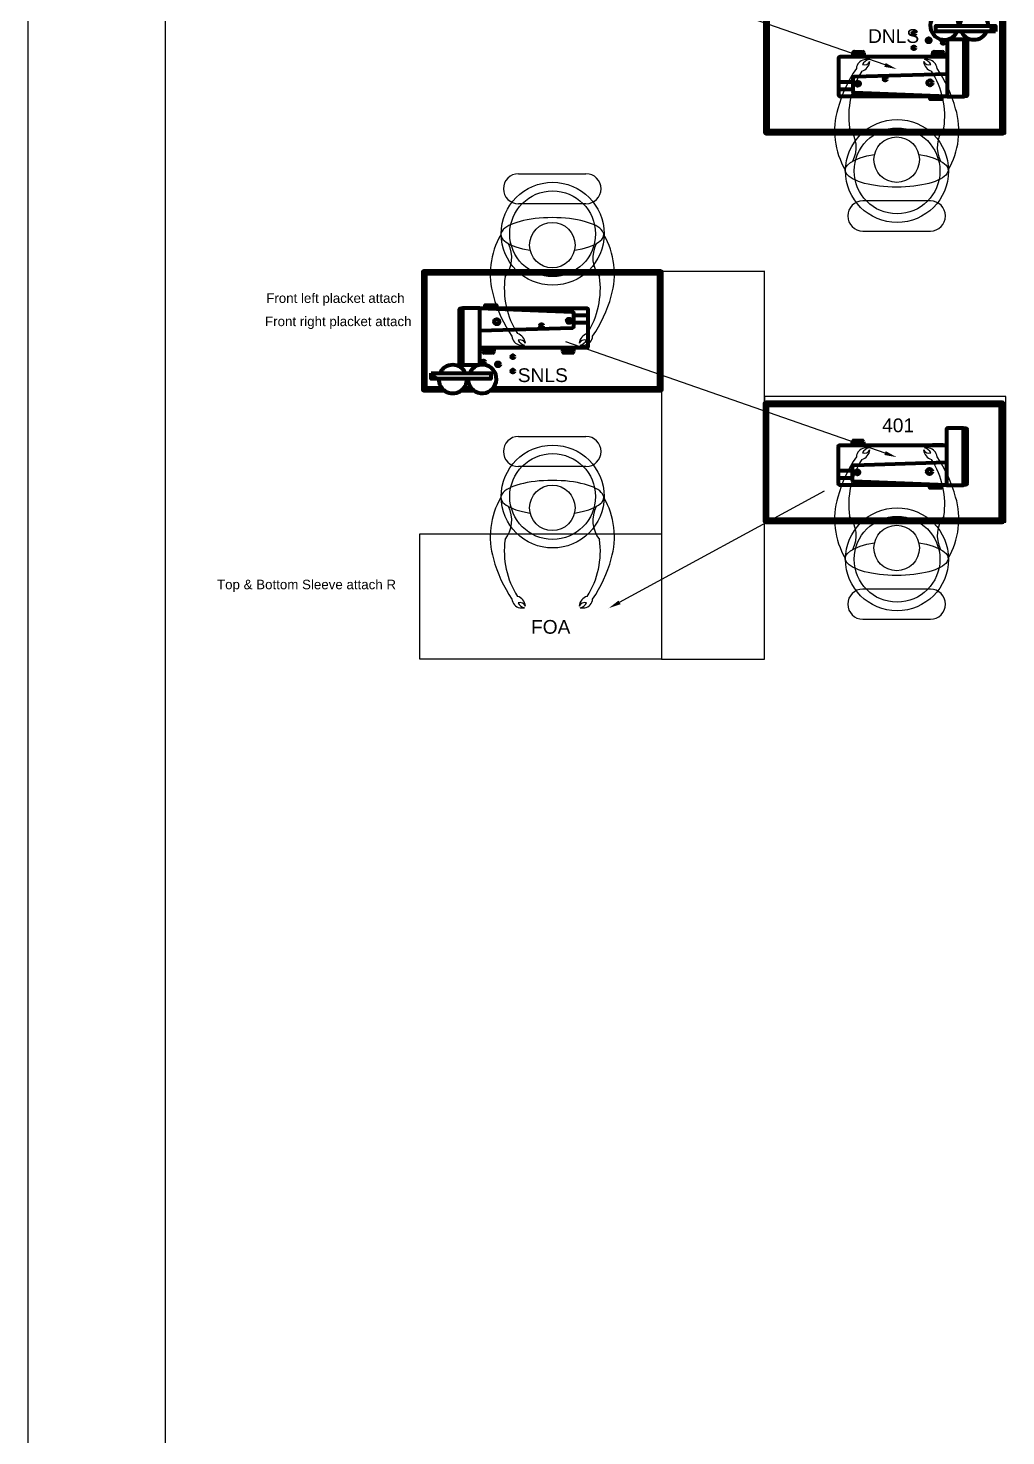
# Model space of a CAD drawing. Header units: feet. Extents: x 200 to 992, y 45 to 257.
# Drawn here: x 241.32 to 255.57, y 179.96 to 200.48 of the extents above; entities that cross this region are included whole.
import ezdxf

# ---------------------------------------------------------------- set-up
doc = ezdxf.new("R2010")
doc.units = ezdxf.units.FT
doc.header["$MEASUREMENT"] = 0
for name, color, linetype in [('401', 157, 'Continuous'), ('beampillar', 80, 'Continuous'), ('machines', 21, 'Continuous'), ('prep side', 220, 'Continuous'), ('shank', 77, 'Continuous')]:
    doc.layers.add(name, color=color, linetype=linetype)
doc.styles.get("Standard").update_dxf_attribs({"font": 'arial.ttf'})

# ---------------------------------------------------------------- blocks, each defined once
blk = doc.blocks.new('Arrow')
at = {"linetype": 'ByBlock', "lineweight": -2}
blk.add_lwpolyline([(19.992, 74.917), (15.339, 76.537)], dxfattribs=at)
blk.add_solid([(20.002, 74.945), (20.162, 74.858), (19.982, 74.889)])
blk = doc.blocks.new('arrow 2')
at = {"linetype": 'ByBlock', "lineweight": -2}
blk.add_lwpolyline([(16.121, 72.812), (19.11, 74.436)], dxfattribs=at)
blk.add_solid([(16.136, 72.785), (15.963, 72.726), (16.107, 72.838)])
blk = doc.blocks.new('snls block')
at = {"layer": 'machines', "linetype": 'ByBlock', "lineweight": 100}
for p, q in [((54.586, 84.152), (54.586, 84.133)), ((54.586, 84.152), (54.605, 84.152)), ((54.607, 84.133), (54.605, 84.152)), ((54.888, 84.077), (54.681, 84.077)), ((54.889, 83.97), (54.681, 83.97)), ((53.361, 83.553), (53.361, 83.605)), ((53.361, 83.605), (53.517, 83.605)), ((53.378, 83.57), (53.378, 83.605)), ((53.497, 83.533), (53.382, 83.533)), ((53.48, 83.549), (53.398, 83.549)), ((53.501, 83.605), (53.501, 83.57)), ((53.517, 83.605), (53.517, 83.553)), ((54.524, 83.553), (54.524, 83.605)), ((54.524, 83.605), (54.681, 83.605)), ((54.541, 83.57), (54.541, 83.605)), ((54.66, 83.533), (54.545, 83.533)), ((54.643, 83.549), (54.562, 83.549)), ((54.664, 83.605), (54.664, 83.57)), ((54.681, 83.605), (54.681, 83.553))]:
    blk.add_line(p, q, dxfattribs=at)
for points in [[(53.469, 82.981), (55.947, 82.981, 0.414214), (55.968, 83.002), (55.968, 84.703, 0.414214), (55.947, 84.724), (52.502, 84.724, 0.414214), (52.482, 84.703), (52.482, 83.002, 0.414214), (52.502, 82.981), (52.798, 82.981)], [(53.513, 83.023), (55.905, 83.023, 0.414214), (55.926, 83.043), (55.926, 84.662, 0.414214), (55.905, 84.683), (52.544, 84.683, 0.414214), (52.523, 84.662), (52.523, 83.043, 0.414214), (52.544, 83.023), (52.755, 83.023)]]:
    blk.add_lwpolyline(points, format="xyb", dxfattribs=at)
for points in [[(53.063, 83.355), (53.037, 83.355, -0.414214), (53.016, 83.375), (53.016, 84.161, -0.414214), (53.037, 84.182), (53.063, 84.182)], [(53.312, 84.185), (53.063, 84.185), (53.063, 83.355), (53.291, 83.355, 0.414214), (53.312, 83.375)], [(53.312, 84.185), (54.661, 84.131, -0.402601), (54.681, 84.11), (54.681, 83.914, -0.405445), (54.661, 83.893), (53.312, 83.853)], [(53.312, 84.185), (54.868, 84.185, -0.414214), (54.889, 84.164), (54.889, 83.624, -0.414214), (54.868, 83.604), (53.312, 83.604)]]:
    blk.add_lwpolyline(points, format="xyb", close=True, dxfattribs=at)
for points in [[(53.557, 84.185), (53.392, 84.185), (53.392, 84.225), (53.557, 84.225)], [(53.505, 84.185), (53.404, 84.185), (53.404, 84.222), (53.505, 84.222)], [(52.603, 83.237), (53.474, 83.237), (53.474, 83.154), (52.603, 83.154)], [(52.603, 83.237), (53.474, 83.237), (53.474, 83.154), (52.603, 83.154)]]:
    blk.add_lwpolyline(points, close=True, dxfattribs=at)
for points in [[(53.042, 82.981), (53.23, 82.981)], [(53.085, 83.023), (53.186, 83.023)]]:
    blk.add_lwpolyline(points, dxfattribs=at)
for centre, radius in [((53.56, 83.986), 0.0369), ((54.212, 83.931), 0.0196), ((54.613, 83.999), 0.0303), ((53.366, 83.399), 0.0206), ((53.58, 83.365), 0.0285), ((53.796, 83.476), 0.0206), ((52.644, 83.202), 0.0219), ((52.644, 83.202), 0.0219), ((53.796, 83.267), 0.0206)]:
    blk.add_circle(centre, radius, dxfattribs=at)
for centre, radius, start, end in [((53.382, 83.553), 0.0208, 180, 270), ((53.398, 83.57), 0.0208, 180, 270), ((53.48, 83.57), 0.0208, 270, 0), ((53.497, 83.553), 0.0208, 270, 0), ((54.545, 83.553), 0.0208, 180, 270), ((54.562, 83.57), 0.0208, 180, 270), ((54.643, 83.57), 0.0208, 270, 0), ((54.66, 83.553), 0.0208, 270, 0), ((52.92, 83.149), 0.207, 25.1747, 154.8253), ((53.35, 83.151), 0.207, 179.1324, 155.4718), ((52.92, 83.149), 0.207, 178.5457, 1.4543)]:
    blk.add_arc(centre, radius, start, end, dxfattribs=at)
blk = doc.blocks.new('sewing line')
for p, q in [((-157.5673, 17.10604), (-157.5673, 11.44597)), ((-157.5673, 17.10456), (-156.0673, 17.10456)), ((-156.0673, 11.44597), (-156.0673, 17.10604)), ((-157.5673, 11.44597), (-156.0673, 11.44597))]:
    blk.add_line(p, q)
for points in [[(-152.54667, 20.93604), (-156.0673, 20.93604), (-156.0673, 19.10597), (-152.54667, 19.10597)], [(-152.54667, 15.27597), (-156.0673, 15.27597), (-156.0673, 13.4459), (-152.54667, 13.4459)], [(-157.5673, 11.44597), (-161.08794, 11.44597), (-161.08794, 13.27604), (-157.5673, 13.27604)]]:
    blk.add_lwpolyline(points, close=True)
for points in [[(-159.65176, 18.52398), (-158.66746, 18.52398)], [(-158.66746, 18.08465), (-159.65176, 18.08465)], [(-153.64682, 18.12736), (-154.63112, 18.12736)], [(-154.63112, 17.68803), (-153.64682, 17.68803)], [(-159.65176, 14.69398), (-158.66746, 14.69398)], [(-158.66746, 14.25465), (-159.65176, 14.25465)], [(-153.64682, 12.46728), (-154.63112, 12.46728)], [(-154.63112, 12.02953), (-153.64682, 12.02953)]]:
    blk.add_lwpolyline(points)
for centre, radius in [((-154.13282, 18.56361), 0.75), ((-154.13282, 18.56361), 0.625), ((-154.1377, 18.7288), 0.3314), ((-159.15346, 17.6484), 0.75), ((-159.15346, 17.6484), 0.625), ((-159.15834, 17.48321), 0.3314), ((-159.15346, 13.8184), 0.75), ((-159.15346, 13.8184), 0.625), ((-159.15834, 13.65321), 0.3314), ((-154.13282, 12.90354), 0.75), ((-154.13282, 12.90354), 0.625), ((-154.1377, 13.06873), 0.3314)]:
    blk.add_circle(centre, radius)
for centre, radius, start, end in [((-154.5856, 20.0467), 0.14081, 100.122504, 175.609876), ((-154.68995, 20.1735), 0.16061, 285.828882, 355.212594), ((-154.50654, 20.04566), 0.1464, 104.680297, 152.481191), ((-154.61033, 20.19857), 0.08916, 253.018909, 334.439991), ((-154.5559, 19.46855), 0.71883, 89.022524, 94.34402), ((-153.66507, 20.19857), 0.08916, 205.560009, 286.981091), ((-153.58545, 20.1735), 0.16061, 184.787406, 254.171118), ((-153.7195, 19.46855), 0.71883, 85.65598, 90.977476), ((-153.76887, 20.04566), 0.1464, 27.518809, 75.319703), ((-153.6898, 20.0467), 0.14081, 4.390124, 79.877496), ((-153.13609, 18.9674), 1.92771, 145.564527, 164.848863), ((-153.60663, 19.35915), 1.23125, 147.594752, 187.866058), ((-154.66878, 19.35915), 1.23125, 352.133942, 32.405248), ((-155.13931, 18.9674), 1.92771, 15.151137, 34.435473), ((-153.91419, 19.15061), 1.12909, 163.502483, 210.433937), ((-154.36122, 19.15061), 1.12909, 329.566063, 16.497517), ((-155.16903, 18.91318), 0.44097, 332.367472, 38.991579), ((-153.10637, 18.91318), 0.44097, 141.008421, 207.632528), ((-159.65176, 18.30432), 0.21966, 90, 270), ((-158.66746, 18.30432), 0.21966, 270, 90), ((-154.63112, 17.90769), 0.21966, 90, 270), ((-153.64682, 17.90769), 0.21966, 270, 90), ((-158.93482, 17.0614), 1.12909, 149.566063, 196.497517), ((-160.18967, 17.29883), 0.44097, 321.008421, 27.632528), ((-158.12701, 17.29883), 0.44097, 152.367472, 218.991579), ((-159.38185, 17.0614), 1.12909, 343.502483, 30.433937), ((-158.62726, 16.85286), 1.23125, 172.133942, 212.405248), ((-159.68941, 16.85286), 1.23125, 327.594752, 7.866058), ((-158.15673, 17.24461), 1.92771, 195.151137, 214.435473), ((-160.15995, 17.24461), 1.92771, 325.564527, 344.848863), ((-159.60623, 16.16531), 0.14081, 184.390124, 259.877496), ((-159.71059, 16.03851), 0.16061, 4.787406, 74.171118), ((-159.63097, 16.01344), 0.08916, 25.560009, 106.981091), ((-159.52717, 16.16635), 0.1464, 207.518809, 255.319703), ((-159.57653, 16.74346), 0.71883, 265.65598, 270.977476), ((-158.60608, 16.03851), 0.16061, 105.828882, 175.212594), ((-158.68571, 16.01344), 0.08916, 73.018909, 154.439991), ((-158.7895, 16.16635), 0.1464, 284.680297, 332.481191), ((-158.74014, 16.74346), 0.71883, 269.022524, 274.34402), ((-158.71044, 16.16531), 0.14081, 280.122504, 355.609876), ((-159.65176, 14.47432), 0.21966, 90, 270), ((-158.66746, 14.47432), 0.21966, 270, 90), ((-153.13609, 13.30733), 1.92771, 145.564527, 164.848863), ((-154.5856, 14.38662), 0.14081, 100.122504, 175.609876), ((-154.68995, 14.51343), 0.16061, 285.828882, 355.212594), ((-154.50654, 14.38558), 0.1464, 104.680297, 152.481191), ((-154.61033, 14.53849), 0.08916, 253.018909, 334.439991), ((-154.5559, 13.80847), 0.71883, 89.022524, 94.34402), ((-153.66507, 14.53849), 0.08916, 205.560009, 286.981091), ((-153.58545, 14.51343), 0.16061, 184.787406, 254.171118), ((-153.7195, 13.80847), 0.71883, 85.65598, 90.977476), ((-153.76887, 14.38558), 0.1464, 27.518809, 75.319703), ((-153.6898, 14.38662), 0.14081, 4.390124, 79.877496), ((-155.13931, 13.30733), 1.92771, 15.151137, 34.435473), ((-153.60663, 13.69908), 1.23125, 147.594752, 187.866058), ((-154.66878, 13.69908), 1.23125, 352.133942, 32.405248), ((-158.93482, 13.2314), 1.12909, 149.566063, 196.497517), ((-159.38185, 13.2314), 1.12909, 343.502483, 30.433937), ((-153.91419, 13.49053), 1.12909, 163.502483, 210.433937), ((-154.36122, 13.49053), 1.12909, 329.566063, 16.497517), ((-160.18967, 13.46883), 0.44097, 321.008421, 27.632528), ((-158.12701, 13.46883), 0.44097, 152.367472, 218.991579), ((-155.16903, 13.25311), 0.44097, 332.367472, 38.991579), ((-153.10637, 13.25311), 0.44097, 141.008421, 207.632528), ((-158.62726, 13.02286), 1.23125, 172.133942, 212.405248), ((-159.68941, 13.02286), 1.23125, 327.594752, 7.866058), ((-158.15673, 13.41461), 1.92771, 195.151137, 214.435473), ((-160.15995, 13.41461), 1.92771, 325.564527, 344.848863), ((-159.60623, 12.33531), 0.14081, 184.390124, 259.877496), ((-159.71059, 12.20851), 0.16061, 4.787406, 74.171118), ((-158.60608, 12.20851), 0.16061, 105.828882, 175.212594), ((-158.71044, 12.33531), 0.14081, 280.122504, 355.609876), ((-154.63112, 12.2492), 0.21966, 90, 270), ((-153.64682, 12.2492), 0.21966, 270, 90), ((-159.63097, 12.18344), 0.08916, 25.560009, 106.981091), ((-159.52717, 12.33635), 0.1464, 207.518809, 255.319703), ((-159.57653, 12.91346), 0.71883, 265.65598, 270.977476), ((-158.68571, 12.18344), 0.08916, 73.018909, 154.439991), ((-158.7895, 12.33635), 0.1464, 284.680297, 332.481191), ((-158.74014, 12.91346), 0.71883, 269.022524, 274.34402)]:
    blk.add_arc(centre, radius, start, end)
at = {"extrusion": (0, 0, -1)}
for centre in [(-154.1377, 18.57867), (-154.1377, 12.9186)]:
    blk.add_ellipse(centre, major_axis=(-0.75, 0), ratio=0.33333333, start_param=2.01554376, end_param=7.4092342, dxfattribs=at)
for centre in [(-159.15834, 17.63334), (-159.15834, 13.80334)]:
    blk.add_ellipse(centre, major_axis=(-0.75, 0), ratio=0.33333333, start_param=2.01554376, end_param=7.4092342)
at = {"layer": '401', "linetype": 'ByBlock', "lineweight": 100}
for p, q in [((-154.78044, 14.56539), (-154.78044, 14.61661)), ((-154.76384, 14.56539), (-154.76384, 14.60001)), ((-154.75969, 14.63736), (-154.64486, 14.63736)), ((-154.74309, 14.62076), (-154.66146, 14.62076)), ((-154.64071, 14.60001), (-154.64071, 14.56539)), ((-154.62411, 14.61661), (-154.62411, 14.56539)), ((-154.62411, 14.56539), (-154.78044, 14.56539)), ((-153.4609, 14.56539), (-153.61723, 14.56539)), ((-154.98915, 14.19961), (-154.7808, 14.19961)), ((-154.98824, 14.0934), (-154.7808, 14.0934)), ((-154.70701, 14.03677), (-154.70438, 14.01842)), ((-154.68557, 14.01842), (-154.70438, 14.01842)), ((-154.68557, 14.01842), (-154.68557, 14.03677))]:
    blk.add_line(p, q, dxfattribs=at)
for points in [[(-153.56862, 15.1889), (-156.04655, 15.1889, 0.41421356), (-156.0673, 15.16815), (-156.0673, 13.46665, 0.41421356), (-156.04655, 13.4459), (-152.60205, 13.4459, 0.41421356), (-152.5813, 13.46665), (-152.5813, 15.16815, 0.41421356), (-152.60205, 15.1889), (-153.56862, 15.1889)], [(-153.6124, 15.1474), (-156.00505, 15.1474, 0.41421356), (-156.0258, 15.12665), (-156.0258, 13.50815, 0.41421356), (-156.00505, 13.4874), (-152.64355, 13.4874, 0.41421356), (-152.6228, 13.50815), (-152.6228, 15.12665, 0.41421356), (-152.64355, 15.1474), (-153.6124, 15.1474)]]:
    blk.add_lwpolyline(points, format="xyb", dxfattribs=at)
for points in [[(-153.4113, 13.9854), (-153.1623, 13.9854), (-153.1623, 14.8154), (-153.39055, 14.8154, 0.41421356), (-153.4113, 14.79465)], [(-153.1623, 14.8154), (-153.13636, 14.8154, -0.41421356), (-153.11561, 14.79465), (-153.11561, 14.00862, -0.41421356), (-153.13636, 13.98787), (-153.1623, 13.98787)], [(-153.4113, 13.9854), (-154.96755, 13.9854, -0.41421356), (-154.9883, 14.00615), (-154.9883, 14.54565, -0.41421356), (-154.96755, 14.5664), (-153.4113, 14.5664)], [(-153.4113, 13.9854), (-154.76088, 14.03915, -0.4026014), (-154.7808, 14.05988), (-154.7808, 14.25612, -0.40544502), (-154.76067, 14.27686), (-153.4113, 14.3174)]]:
    blk.add_lwpolyline(points, format="xyb", close=True, dxfattribs=at)
for points in [[(-153.65673, 13.98486), (-153.49138, 13.98486), (-153.49138, 13.94508), (-153.65673, 13.94508)], [(-153.60468, 13.98486), (-153.50363, 13.98486), (-153.50363, 13.94814), (-153.60468, 13.94814)]]:
    blk.add_lwpolyline(points, close=True, dxfattribs=at)
for centre, radius in [((-154.71313, 14.17148), 0.0303), ((-153.65979, 14.18372), 0.03686)]:
    blk.add_circle(centre, radius, dxfattribs=at)
for centre, start, end in [((-154.75969, 14.61661), 90, 180), ((-154.74309, 14.60001), 90, 180), ((-154.66146, 14.60001), 0, 90), ((-154.64486, 14.61661), 0, 90)]:
    blk.add_arc(centre, 0.02075, start, end, dxfattribs=at)
for name, p in [('Arrow', (-174.29967, -54.8079)), ('snls block', (-213.52907, -67.61919)), ('Arrow', (-174.29967, -60.46523)), ('arrow 2', (-174.29967, -60.53544))]:
    blk.add_blockref(name, p)
at = {"rotation": 180}
blk.add_blockref('snls block', (-100.09249, 103.83429), dxfattribs=at)
at = {"char_height": 0.2, "attachment_point": 1}
for s, width, insert in [('DNLS', 0.6548569, (-154.55561, 20.63041)), ('SNLS', 0.9053555, (-159.66207, 15.68718)), ('401', 0.8569993, (-154.35056, 14.95644)), ('FOA', 0.8545581, (-159.46923, 12.01874))]:
    blk.add_mtext_dynamic_manual_height_columns(s, width=width, gutter_width=1, heights=[0], dxfattribs=dict(at, insert=insert))
at = {"layer": 'prep side', "linetype": 'ByBlock', "char_height": 0.1388878, "attachment_point": 1}
for s, insert, width in [('Front left placket attach', (-163.32859, 16.77991), 2.0870115), ('Front right placket attach', (-163.34598, 16.44111), 2.2115557), ('Top & Bottom Sleeve attach R', (-164.04625, 12.60592), 2.7330102)]:
    blk.add_mtext(s, dxfattribs=dict(at, insert=insert, width=width))

msp = doc.modelspace()

# ---------------------------------------------------------------- linework, layer by layer
at = {"layer": 'beampillar', "linetype": 'ByBlock'}
for p, q in [((241.3173, 89.8907), (241.3173, 254.41766)), ((243.3173, 89.8907), (243.3173, 254.41766))]:
    msp.add_line(p, q, dxfattribs=at)

# ---------------------------------------------------------------- block references
at = {"layer": 'shank', "linetype": 'ByBlock'}
msp.add_blockref('sewing line', (408.11677, 179.83422), dxfattribs=at)

doc.saveas('drawing.dxf')
